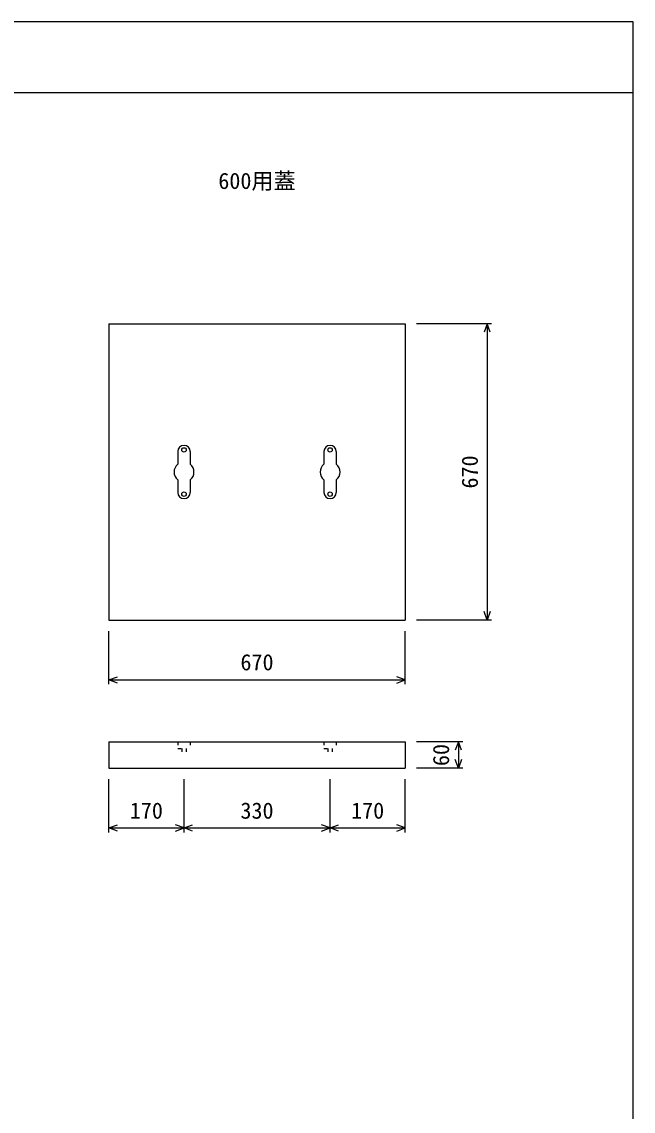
# Model space of a CAD drawing. Units: millimetres, scale not verified. Extents: x 15 to 25215, y 0 to 17820.
# Drawn here: x 20602 to 21983, y 8074 to 10537 of the extents above; entities that cross this region are included whole.
import ezdxf
from ezdxf.enums import TextEntityAlignment as Align

# ---------------------------------------------------------------- set-up
doc = ezdxf.new("R2010")
doc.units = ezdxf.units.MM
doc.header["$LTSCALE"] = 30
doc.linetypes.add('DOTTED', pattern=[1.75, 0.25, -1.5])
for name, color, linetype, lineweight in [('DIM', 7, 'Continuous', 25), ('OUTLINE', 3, 'Continuous', 25), ('OUTLINE2', 4, 'DOTTED', 25), ('TXT', 7, 'Continuous', 25)]:
    doc.layers.add(name, color=color, linetype=linetype, lineweight=lineweight)
doc.styles.add('ＭＳ ゴシック', font='')
doc.styles.get('ＭＳ ゴシック').set_extended_font_data('MS Gothic')

msp = doc.modelspace()

# ---------------------------------------------------------------- linework, layer by layer
at = {"layer": 'DIM'}
for p, q in [((21983.48, 10536.57), (15483.48, 10536.57)), ((21983.48, 6036.57), (21983.48, 10536.57)), ((15483.48, 10376.57), (21983.48, 10376.57)), ((21663.48, 9854.19), (21493.48, 9854.19)), ((21653.48, 9854.19), (21646.39, 9834.73)), ((21653.48, 9854.19), (21653.48, 9184.19)), ((21660.56, 9834.73), (21653.48, 9854.19)), ((21663.48, 9184.19), (21493.48, 9184.19)), ((21653.48, 9184.19), (21646.39, 9203.65)), ((21660.56, 9203.65), (21653.48, 9184.19)), ((20798.48, 9039.19), (20798.48, 9159.19)), ((21468.48, 9039.19), (21468.48, 9159.19)), ((20798.48, 9049.19), (20817.93, 9056.27)), ((20798.48, 9049.19), (21468.48, 9049.19)), ((20817.93, 9042.1), (20798.48, 9049.19)), ((21468.48, 9049.19), (21449.02, 9056.27)), ((21449.02, 9042.1), (21468.48, 9049.19)), ((21598.48, 8909.49), (21493.48, 8909.49)), ((21588.48, 8909.49), (21581.39, 8890.03)), ((21588.48, 8909.49), (21588.48, 8849.49)), ((21595.56, 8890.03), (21588.48, 8909.49)), ((21588.48, 8849.49), (21581.39, 8868.95)), ((21595.56, 8868.95), (21588.48, 8849.49)), ((21598.48, 8849.49), (21493.48, 8849.49)), ((20798.48, 8704.49), (20798.48, 8824.49)), ((20968.48, 8704.49), (20968.48, 8824.49)), ((21298.48, 8704.49), (21298.48, 8824.49)), ((21468.48, 8704.49), (21468.48, 8824.49)), ((20798.48, 8714.49), (20817.93, 8721.57)), ((20968.48, 8714.49), (20949.02, 8721.57)), ((20968.48, 8714.49), (20987.93, 8721.57)), ((21298.48, 8714.49), (21279.02, 8721.57)), ((21298.48, 8714.49), (21317.93, 8721.57)), ((21468.48, 8714.49), (21449.02, 8721.57)), ((20798.48, 8714.49), (20968.48, 8714.49)), ((20817.93, 8707.41), (20798.48, 8714.49)), ((20949.02, 8707.41), (20968.48, 8714.49)), ((20968.48, 8714.49), (21298.48, 8714.49)), ((20987.93, 8707.41), (20968.48, 8714.49)), ((21279.02, 8707.41), (21298.48, 8714.49)), ((21298.48, 8714.49), (21468.48, 8714.49)), ((21317.93, 8707.41), (21298.48, 8714.49)), ((21449.02, 8707.41), (21468.48, 8714.49))]:
    msp.add_line(p, q, dxfattribs=at)
at = {"layer": 'OUTLINE'}
for p, q in [((20798.48, 9854.19), (21468.48, 9854.19)), ((20798.48, 9854.19), (20798.48, 9184.19)), ((21468.48, 9854.19), (21468.48, 9184.19)), ((20954.52, 9565.05), (20954.52, 9536.66)), ((20982.52, 9565.05), (20982.52, 9536.66)), ((21284.52, 9565.05), (21284.52, 9536.66)), ((21312.52, 9565.05), (21312.52, 9536.66)), ((20954.52, 9501.43), (20954.52, 9473.05)), ((20982.52, 9501.43), (20982.52, 9473.05)), ((21284.52, 9501.43), (21284.52, 9473.05)), ((21312.52, 9501.43), (21312.52, 9473.05)), ((20798.48, 9184.19), (21468.48, 9184.19)), ((20798.48, 8909.49), (20798.48, 8849.49)), ((20798.48, 8909.49), (21468.48, 8909.49)), ((21468.48, 8909.49), (21468.48, 8849.49)), ((20798.48, 8849.49), (21468.48, 8849.49))]:
    msp.add_line(p, q, dxfattribs=at)
for centre in [(20968.52, 9569.05), (21298.52, 9569.05), (20968.52, 9469.05), (21298.52, 9469.05)]:
    msp.add_circle(centre, 5, dxfattribs=at)
for centre, radius, start, end in [((20968.52, 9565.05), 14, 0, 180), ((21298.52, 9565.05), 14, 0, 180), ((20968.52, 9519.05), 22.5, 128.4786, 231.5214), ((20968.52, 9519.05), 22.5, 308.4786, 51.5214), ((21298.52, 9519.05), 22.5, 128.4786, 231.5214), ((21298.52, 9519.05), 22.5, 308.4786, 51.5214), ((20968.52, 9473.05), 14, 180, 0), ((21298.52, 9473.05), 14, 180, 0)]:
    msp.add_arc(centre, radius, start, end, dxfattribs=at)
at = {"layer": 'OUTLINE2'}
for p, q in [((20954.48, 8909.49), (20954.48, 8894.49)), ((20954.48, 8894.49), (20982.48, 8894.49)), ((20963.48, 8894.49), (20963.48, 8849.49)), ((20973.48, 8894.49), (20973.48, 8849.49)), ((20982.48, 8909.49), (20982.48, 8894.49)), ((21284.48, 8909.49), (21284.48, 8894.49)), ((21284.48, 8894.49), (21312.48, 8894.49)), ((21293.48, 8894.49), (21293.48, 8849.49)), ((21303.48, 8894.49), (21303.48, 8849.49)), ((21312.48, 8909.49), (21312.48, 8894.49))]:
    msp.add_line(p, q, dxfattribs=at)

# ---------------------------------------------------------------- texts
at = {"layer": 'DIM', "style": 'ＭＳ ゴシック'}
for s, p in [('670', (21643.48, 9481.69)), ('60', (21578.48, 8854.49))]:
    msp.add_text(s, height=36.66, rotation=90, dxfattribs=at).set_placement(p, align=Align.BOTTOM_LEFT)
for s, p in [('670', (21095.98, 9059.87)), ('170', (20845.98, 8724.49)), ('330', (21095.98, 8724.49)), ('170', (21345.98, 8724.49))]:
    msp.add_text(s, height=36.66, dxfattribs=at).set_placement(p, align=Align.BOTTOM_LEFT)
at = {"layer": 'TXT', "style": 'ＭＳ ゴシック'}
msp.add_text('600用蓋', height=36.66, dxfattribs=at).set_placement((21045.98, 10147.77), align=Align.BOTTOM_LEFT)

doc.saveas('drawing.dxf')
